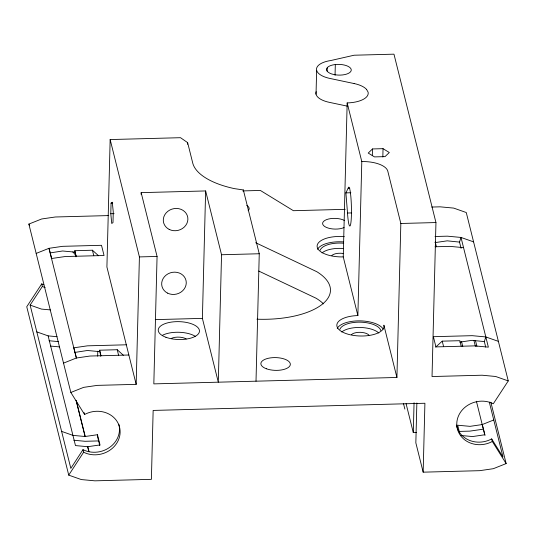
<?xml version="1.0" encoding="UTF-8"?>
<svg xmlns="http://www.w3.org/2000/svg" width="535" height="535" viewBox="0 0 535 535"><rect width="100%" height="100%" fill="white"/><g stroke="black" fill="none" stroke-linecap="round" stroke-linejoin="round"><path stroke-width="0.8" d="M75.957 256.833L74.813 250.708L92.415 250.22L98.54 255.737M97.658 356.17L97.785 351.167M61.612 431.384L72.934 435.376L85.078 436.507L97.477 434.721L97.437 436.179L99.784 445.601M100.761 356.337L99.624 350.204L117.218 349.723L123.351 355.24M256.011 381.188L259.254 253.75L243.345 189.945L234.49 188.641A70.714 30.629 1.5 0 1 192.734 163.055L187.645 142.644L180.516 137.696L110.156 139.555L106.913 266.985L136.171 384.351L97.323 385.374L83.654 387.36L70.841 392.463L28.857 224.078L41.67 218.975L55.339 216.989L108.725 215.578M110.785 213.746L111.059 203.126L112.296 202.237L113.26 211.967L112.992 222.587L111.755 223.476L110.785 213.746L114.102 213.659M136.171 384.351L139.414 256.914L110.156 139.555M141.113 194.305L141.16 192.64L205.634 190.941L221.543 254.747L218.3 382.184L202.39 318.378L205.634 190.941M141.16 192.64L157.069 256.446L153.826 383.883L396.916 377.469L400.835 223.483L387.795 171.18A23.6 10.218 1.5 0 0 361.794 161.583L347.168 102.921A23.6 10.218 1.5 0 0 368.073 92.087L366.589 89.465M187.604 144.31L187.645 142.644M243.305 191.61L243.345 189.945M316.031 94.22L316.64 70.326M327.159 71.128L327.239 67.831M335.044 75.288L335.318 64.575M396.916 377.469L383.876 325.166A23.6 10.218 1.5 0 1 362.971 336A23.6 10.218 1.5 0 1 336.97 326.403A23.6 10.218 1.5 0 1 357.875 315.57L343.249 256.907L347.168 102.921M357.875 315.57L361.794 161.583M372.327 155.585L372.5 148.951L383.04 148.67L389.299 152.508L385.026 156.628L374.48 156.902L368.22 153.063L372.5 148.951M382.826 156.969L383.04 148.67M416.591 432.534L413.301 432.621L414.063 402.735M416.859 402.975L415.842 442.826L423.158 472.171L479.661 470.68L493.33 468.693L506.143 463.584L490.842 402.2M423.158 472.171L424.91 403.256L153.15 410.432L151.398 479.34L94.896 480.831L81.313 479.567L68.734 475.133L26.75 306.742L41.737 283.871A24.162 21.621 -14 0 0 43.803 284.787M354.123 83.56L329.848 78.431A22.396 9.697 1.5 0 1 316.513 69.055A22.396 9.697 1.5 0 1 330.811 60.529L354.123 55.219L393.967 54.169L435.951 222.553L432.033 376.54L482.088 375.216L495.671 376.486L508.25 380.92L493.303 403.764A24.162 21.621 -14 0 0 456.783 423.546A24.162 21.621 -14 0 0 492.307 441.475L506.143 463.584M461.09 248.367L459.525 242.087L461.003 237.44L473.582 241.867M485.706 347.081L484.335 341.584L485.813 336.936L498.393 341.37M348.145 188.246A19.447 2.087 88.5 0 1 351.114 200.157A19.447 2.087 88.5 0 1 350.485 224.934A19.447 2.087 88.5 0 1 347.516 213.03L345.898 192.881L348.145 188.246L349.796 188.206M118.817 424.248A24.162 21.621 -14 0 1 109.655 447.38A24.162 21.621 -14 0 1 82.985 449.661L70.834 468.379L30.127 305.09L42.372 286.426L41.737 283.871M68.734 475.133L83.627 452.215A24.162 21.621 -14 0 0 120.128 432.414A24.162 21.621 -14 0 0 84.584 414.511L70.841 392.463M435.644 347.148L442.231 341.143L459.826 340.701L461.197 346.192M36.166 253.416L48.986 248.314L62.655 246.327L101.503 245.304L104.051 255.509L65.203 256.532L51.534 258.519M63.525 363.125L76.338 358.022L90.007 356.036L128.855 355.006M459.639 433.062L457.679 425.218L469.997 426.348L482.222 424.569L493.758 419.975M76.338 358.022L48.986 248.314L50.236 252.888L62.615 250.989L74.78 252.125M434.982 242.616L447.227 240.837L459.525 242.087M126.313 344.801L87.466 345.831L73.797 347.817L75.04 352.391L87.419 350.492L99.59 351.629M459.792 342.119L472.031 340.34L484.335 341.584M36.801 331.881L48.123 335.873L75.475 445.581L87.78 446.705L100.018 444.926L97.477 434.721M485.031 435.423L483.466 429.144L469.797 431.13L458.976 431.417M242.91 190.908L260.351 190.447L293.407 210.703L345.195 209.332M345.898 192.881L350.846 192.747M111.059 203.126L112.718 203.079M431.765 207.052L440.104 206.831L453.687 208.095L466.266 212.529L508.25 380.92M347.516 213.03L351.642 212.917M400.835 223.483L435.951 222.553M435.022 236.497L447.42 236.169L461.003 237.44L488.361 347.141L474.772 345.877L435.925 346.901L433.383 336.696L472.231 335.672L485.813 336.936M435.089 246.769L449.962 246.374L463.551 247.645M139.414 256.914L157.069 256.446M221.543 254.747L259.254 253.75M155.277 319.622L202.39 318.378M98.326 440.934L85.038 441.288L73.85 440.245M50.35 309.912L41.442 309.083L30.127 305.09M48.123 335.873L57.031 336.702M49.039 340.741L58.629 341.638M50.664 346.078L59.579 346.907M461.036 435.497L472.545 436.553L484.763 434.774L476.404 401.237M347.85 106.258L329.239 102.325A22.396 9.697 1.5 0 1 316.165 91.692M255.656 242.709L316.827 271.72A70.714 30.629 1.5 0 1 322.177 304.328A70.714 30.629 1.5 0 1 256.96 319.188M258.753 271.051L316.152 298.269A70.714 30.629 1.5 0 1 323.488 303.86M456.462 425.031A24.162 21.621 -14 0 0 491.672 438.921L502.98 456.97L489.324 402.18M28.857 224.078L29.719 225.456M482.222 424.569L483.466 429.144M475.515 340.721L476.926 346.379M473.99 340.701L475.401 346.359M491.672 438.921L492.307 441.475M461.565 341.711L462.768 346.533M435.216 241.98L436.393 246.695M442.231 341.143L443.602 346.64M406.078 403.664L413.301 432.621M403.477 403.537L404.861 409.094M92.415 250.22L93.785 255.717M117.218 349.723L118.589 355.22M74.813 250.708L76.184 256.198M99.624 350.204L100.995 355.701M50.236 252.888L51.601 258.385M75.04 352.391L76.411 357.888M84.109 412.592L84.584 414.511M76.405 401.103L85.232 436.5M87.78 446.705L88.957 451.433M76.057 400.307L85.078 436.507M87.626 446.712L88.803 451.44M82.985 449.661L83.627 452.215M331.807 255.483A9.429 4.086 1.5 0 1 343.47 253.51M351.528 334.576A9.429 4.086 1.5 0 1 360.363 332.322A9.429 4.086 1.5 0 1 368.943 335.111M171.24 338.481A9.429 4.086 1.5 0 1 186.193 338.943M344.092 227.542A12.379 5.363 1.5 0 1 326.283 227.368A12.379 5.363 1.5 0 1 326.497 219.651A12.379 5.363 1.5 0 1 344.286 220.393M339.906 329.306A20.624 8.934 1.5 0 1 360.757 322.17A20.624 8.934 1.5 0 1 380.786 330.55M320.191 250.213A20.624 8.934 1.5 0 1 343.724 243.238M322.023 252.901A20.624 8.934 1.5 0 1 343.584 248.548M341.745 331.994A20.624 8.934 1.5 0 1 360.483 327.474A20.624 8.934 1.5 0 1 378.847 333.024M162.513 335.264A20.624 8.934 1.5 0 1 195.221 336.261M337.257 328.396A23.6 10.218 1.5 0 1 360.048 320.866A23.6 10.218 1.5 0 1 383.207 329.145M317.536 249.31A23.6 10.218 1.5 0 1 343.416 241.914M354.13 83.547A23.6 10.218 1.5 0 1 366.609 89.459M343.249 256.907A23.6 10.218 1.5 0 1 317.115 245.973A23.6 10.218 1.5 0 1 344.313 236.664M246.796 205.386A12.379 5.363 1.5 0 1 248.133 210.743M45.154 287.609A24.162 21.621 -14 0 1 42.372 286.426M72.8 251.952A24.162 21.621 -14 0 1 75.903 255.797M327.574 67.35L326.671 68.674A12.379 5.363 1.5 0 0 338.073 75.081A12.379 5.363 1.5 0 0 351.261 69.891A12.379 5.363 1.5 0 0 337.558 64.387L334.422 64.655A12.379 5.363 1.5 0 0 327.574 67.35M165.93 337.271A20.624 8.934 1.5 0 0 199.234 332.362A20.624 8.934 1.5 0 0 171.401 322.09A20.624 8.934 1.5 0 0 165.93 337.271M167.575 293.126A12.379 11.074 -14 0 0 186.267 282.982A12.379 11.074 -14 0 0 168.064 273.813A12.379 11.074 -14 0 0 167.575 293.126M169.194 229.408A12.379 11.074 -14 0 0 187.892 219.27A12.379 11.074 -14 0 0 169.689 210.095A12.379 11.074 -14 0 0 169.194 229.408M266.383 368.762A14.733 6.38 1.5 0 0 290.171 365.251A14.733 6.38 1.5 0 0 270.289 357.915A14.733 6.38 1.5 0 0 266.383 368.762"/></g></svg>
